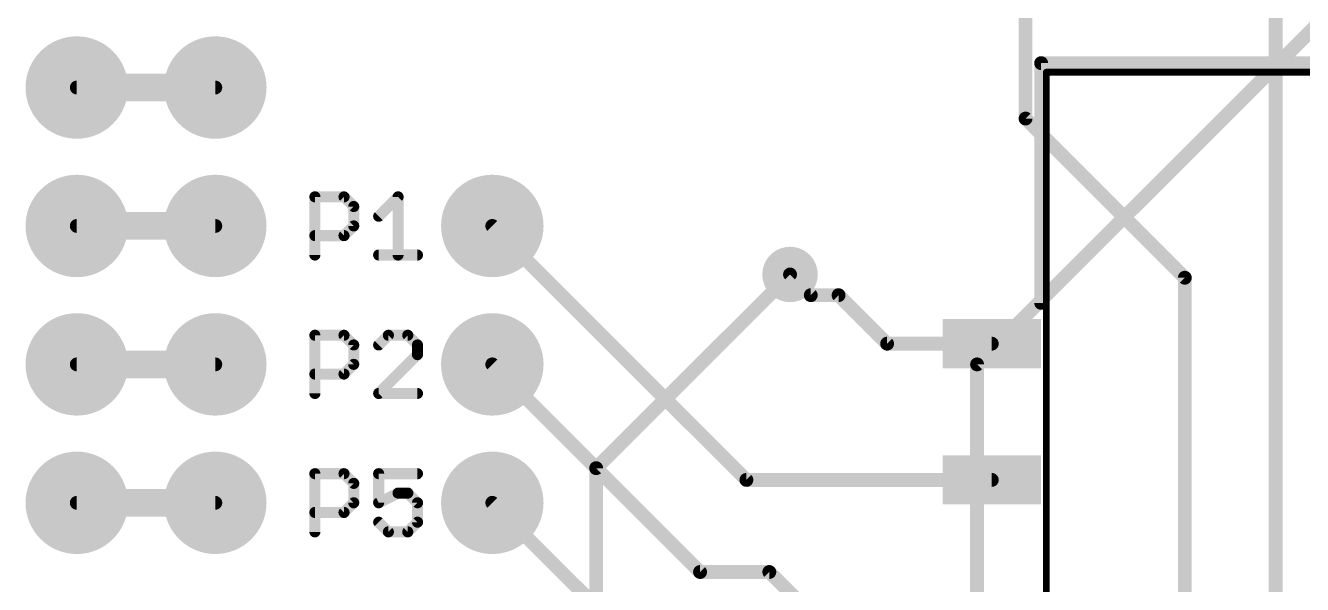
# Model space of a CAD drawing. Extents: x -16 to 95, y -11 to 53.
# Drawn here: x 11.76 to 35.18, y 28.98 to 39.24 of the extents above; entities that cross this region are included whole.
import ezdxf

# ---------------------------------------------------------------- set-up
doc = ezdxf.new("R2010")
doc.units = 0
for name, color, linetype in [('1', 12, 'CONTINUOUS'), ('16', 132, 'CONTINUOUS'), ('17', 110, 'CONTINUOUS'), ('18', 110, 'CONTINUOUS'), ('21', 41, 'CONTINUOUS'), ('51', 53, 'CONTINUOUS')]:
    doc.layers.add(name, color=color, linetype=linetype)

# ---------------------------------------------------------------- blocks, each defined once
blk = doc.blocks.new('RECT')
blk.add_solid([(-0.5, -0.5), (0.5, -0.5), (-0.5, 0.5), (0.5, 0.5)])
blk = doc.blocks.new('ROUNDP')
at = {"const_width": 0.5}
blk.add_lwpolyline([(0, -0.25, 1), (0, 0.25, 1), (0, -0.25)], format="xyb", dxfattribs=at)
blk = doc.blocks.new('ROUNDV')
at = {"const_width": 0.5}
blk.add_lwpolyline([(0, -0.25, 1), (0, 0.25, 1), (0, -0.25)], format="xyb", dxfattribs=at)

msp = doc.modelspace()

# ---------------------------------------------------------------- linework, layer by layer
at = {"layer": '1', "const_width": 0.254}
for points in [[(30.099, 37.531), (30.099, 41.529)], [(34.687, 39.563), (34.687, 18.177)], [(33.02, 34.61), (30.099, 37.531)], [(24.98, 30.9), (20.32, 35.56)], [(26.16, 34.29), (25.78, 34.67)], [(33.02, 25.4), (33.02, 34.61)], [(26.67, 34.29), (26.16, 34.29)], [(27.56, 33.4), (26.67, 34.29)], [(29.48, 33.4), (27.56, 33.4)], [(24.13, 29.21), (20.32, 33.02)], [(29.48, 30.9), (24.98, 30.9)], [(22.225, 28.575), (20.32, 30.48)], [(25.4, 29.21), (24.13, 29.21)], [(26.21, 28.4), (25.4, 29.21)]]:
    msp.add_lwpolyline(points, dxfattribs=at)
at = {"layer": '1', "const_width": 0.127}
for points in [[(30.1439, 37.5759, 1), (30.0541, 37.4861)], [(30.0355, 37.531, 1), (30.1625, 37.531)], [(20.3649, 35.6049, 1), (20.2751, 35.5151)], [(25.8249, 34.7149, 1), (25.7351, 34.6251)], [(33.0835, 34.61, 1), (32.9565, 34.61)], [(32.9751, 34.5651, 1), (33.0649, 34.6549)], [(26.16, 34.3535, 1), (26.16, 34.2265)], [(26.1151, 34.2451, 1), (26.2049, 34.3349)], [(26.7149, 34.3349, 1), (26.6251, 34.2451)], [(26.67, 34.2265, 1), (26.67, 34.3535)], [(27.56, 33.4635, 1), (27.56, 33.3365)], [(27.5151, 33.3551, 1), (27.6049, 33.4449)], [(29.48, 33.3365, 1), (29.48, 33.4635)], [(20.3649, 33.0649, 1), (20.2751, 32.9751)], [(24.98, 30.9635, 1), (24.98, 30.8365)], [(24.9351, 30.8551, 1), (25.0249, 30.9449)], [(29.48, 30.8365, 1), (29.48, 30.9635)], [(20.3649, 30.5249, 1), (20.2751, 30.4351)], [(24.13, 29.2735, 1), (24.13, 29.1465)], [(24.0851, 29.1651, 1), (24.1749, 29.2549)], [(25.4449, 29.2549, 1), (25.3551, 29.1651)], [(25.4, 29.1465, 1), (25.4, 29.2735)]]:
    msp.add_lwpolyline(points, format="xyb", dxfattribs=at)
at = {"layer": '16', "const_width": 0.254}
for points in [[(35.814, 39.624), (29.21, 33.02)], [(12.7, 38.1), (15.24, 38.1)], [(12.7, 35.56), (15.24, 35.56)], [(22.225, 31.115), (25.78, 34.67)], [(12.7, 33.02), (15.24, 33.02)], [(29.21, 7.62), (29.21, 33.02)], [(22.225, 31.115), (22.225, 24.765)], [(12.7, 30.48), (15.24, 30.48)]]:
    msp.add_lwpolyline(points, dxfattribs=at)
at = {"layer": '16', "const_width": 0.127}
for points in [[(12.7, 38.1635, 1), (12.7, 38.0365)], [(15.24, 38.0365, 1), (15.24, 38.1635)], [(12.7, 35.6235, 1), (12.7, 35.4965)], [(15.24, 35.4965, 1), (15.24, 35.6235)], [(25.8249, 34.6251, 1), (25.7351, 34.7149)], [(12.7, 33.0835, 1), (12.7, 32.9565)], [(15.24, 32.9565, 1), (15.24, 33.0835)], [(29.2735, 33.02, 1), (29.1465, 33.02)], [(29.1651, 33.0649, 1), (29.2549, 32.9751)], [(22.2885, 31.115, 1), (22.1615, 31.115)], [(22.1801, 31.1599, 1), (22.2699, 31.0701)], [(12.7, 30.5435, 1), (12.7, 30.4165)], [(15.24, 30.4165, 1), (15.24, 30.5435)]]:
    msp.add_lwpolyline(points, format="xyb", dxfattribs=at)
at = {"layer": '21'}
for points, const_width in [([(30.385, 34.149), (30.385, 38.548)], 0.254), ([(30.385, 38.548), (35.719, 38.548)], 0.254), ([(12.7, 38.1), (15.24, 38.1)], 0.508), ([(17.0668, 35.0266), (17.0668, 36.0943)], 0.2032), ([(17.0668, 36.0943), (17.6007, 36.0943)], 0.2032), ([(17.6007, 36.0943), (17.7786, 35.9164)], 0.2032), ([(18.2362, 35.7384), (18.5921, 36.0943)], 0.2032), ([(18.5921, 36.0943), (18.5921, 35.0266)], 0.2032), ([(17.7786, 35.9164), (17.7786, 35.5605)], 0.2032), ([(12.7, 35.56), (15.24, 35.56)], 0.508), ([(17.7786, 35.5605), (17.6007, 35.3825)], 0.2032), ([(17.6007, 35.3825), (17.0668, 35.3825)], 0.2032), ([(18.2362, 35.0266), (18.948, 35.0266)], 0.2032), ([(17.0668, 32.4866), (17.0668, 33.5543)], 0.2032), ([(17.0668, 33.5543), (17.6007, 33.5543)], 0.2032), ([(17.6007, 33.5543), (17.7786, 33.3764)], 0.2032), ([(18.4141, 33.5543), (18.2362, 33.3764)], 0.2032), ([(18.7701, 33.5543), (18.4141, 33.5543)], 0.2032), ([(18.948, 33.3764), (18.7701, 33.5543)], 0.2032), ([(12.7, 33.02), (15.24, 33.02)], 0.508), ([(17.7786, 33.3764), (17.7786, 33.0205)], 0.2032), ([(18.2362, 32.4866), (18.948, 33.1984)], 0.2032), ([(18.948, 33.1984), (18.948, 33.3764)], 0.2032), ([(17.7786, 33.0205), (17.6007, 32.8425)], 0.2032), ([(17.6007, 32.8425), (17.0668, 32.8425)], 0.2032), ([(18.948, 32.4866), (18.2362, 32.4866)], 0.2032), ([(17.0668, 29.9466), (17.0668, 31.0143)], 0.2032), ([(17.0668, 31.0143), (17.6007, 31.0143)], 0.2032), ([(17.6007, 31.0143), (17.7786, 30.8364)], 0.2032), ([(17.7786, 30.8364), (17.7786, 30.4805)], 0.2032), ([(18.948, 31.0143), (18.2362, 31.0143)], 0.2032), ([(18.2362, 31.0143), (18.2362, 30.4805)], 0.2032), ([(12.7, 30.48), (15.24, 30.48)], 0.508), ([(18.2362, 30.4805), (18.5921, 30.6584)], 0.2032), ([(18.5921, 30.6584), (18.7701, 30.6584)], 0.2032), ([(18.7701, 30.6584), (18.948, 30.4805)], 0.2032), ([(17.7786, 30.4805), (17.6007, 30.3025)], 0.2032), ([(18.948, 30.4805), (18.948, 30.1246)], 0.2032), ([(17.6007, 30.3025), (17.0668, 30.3025)], 0.2032), ([(18.4141, 29.9466), (18.2362, 30.1246)], 0.2032), ([(18.948, 30.1246), (18.7701, 29.9466)], 0.2032), ([(18.7701, 29.9466), (18.4141, 29.9466)], 0.2032)]:
    msp.add_lwpolyline(points, dxfattribs=dict(at, const_width=const_width))
for points, const_width in [([(30.4485, 38.548, 1), (30.3215, 38.548)], 0.127), ([(30.385, 38.6115, 1), (30.385, 38.4845)], 0.127), ([(12.7, 38.227, 1), (12.7, 37.973)], 0.254), ([(15.24, 37.973, 1), (15.24, 38.227)], 0.254), ([(17.1176, 36.0943, 1), (17.016, 36.0943)], 0.1016), ([(17.0668, 36.1451, 1), (17.0668, 36.0435)], 0.1016), ([(17.6366, 36.1302, 1), (17.5647, 36.0584)], 0.1016), ([(17.6007, 36.0435, 1), (17.6007, 36.1451)], 0.1016), ([(18.6429, 36.0943, 1), (18.5413, 36.0943)], 0.1016), ([(18.628, 36.0584, 1), (18.5562, 36.1302)], 0.1016), ([(17.8294, 35.9164, 1), (17.7278, 35.9164)], 0.1016), ([(17.7427, 35.8804, 1), (17.8145, 35.9523)], 0.1016), ([(12.7, 35.687, 1), (12.7, 35.433)], 0.254), ([(15.24, 35.433, 1), (15.24, 35.687)], 0.254), ([(17.7278, 35.5605, 1), (17.8294, 35.5605)], 0.1016), ([(17.8145, 35.5245, 1), (17.7427, 35.5964)], 0.1016), ([(18.2003, 35.7743, 1), (18.2721, 35.7025)], 0.1016), ([(17.0668, 35.4333, 1), (17.0668, 35.3317)], 0.1016), ([(17.5647, 35.4184, 1), (17.6366, 35.3466)], 0.1016), ([(17.6007, 35.3317, 1), (17.6007, 35.4333)], 0.1016), ([(18.2362, 35.0774, 1), (18.2362, 34.9758)], 0.1016), ([(18.948, 34.9758, 1), (18.948, 35.0774)], 0.1016), ([(17.016, 35.0266, 1), (17.1176, 35.0266)], 0.1016), ([(18.5413, 35.0266, 1), (18.6429, 35.0266)], 0.1016), ([(30.3215, 34.149, 1), (30.4485, 34.149)], 0.127), ([(17.1176, 33.5543, 1), (17.016, 33.5543)], 0.1016), ([(17.0668, 33.6051, 1), (17.0668, 33.5035)], 0.1016), ([(17.6366, 33.5902, 1), (17.5647, 33.5184)], 0.1016), ([(17.6007, 33.5035, 1), (17.6007, 33.6051)], 0.1016), ([(18.4141, 33.6051, 1), (18.4141, 33.5035)], 0.1016), ([(18.4501, 33.5184, 1), (18.3782, 33.5902)], 0.1016), ([(18.806, 33.5902, 1), (18.7341, 33.5184)], 0.1016), ([(18.7701, 33.5035, 1), (18.7701, 33.6051)], 0.1016), ([(12.7, 33.147, 1), (12.7, 32.893)], 0.254), ([(15.24, 32.893, 1), (15.24, 33.147)], 0.254), ([(17.8294, 33.3764, 1), (17.7278, 33.3764)], 0.1016), ([(17.7427, 33.3404, 1), (17.8145, 33.4123)], 0.1016), ([(18.2003, 33.4123, 1), (18.2721, 33.3404)], 0.1016), ([(18.9988, 33.3764, 1), (18.8972, 33.3764)], 0.1016), ([(18.9121, 33.3404, 1), (18.9839, 33.4123)], 0.1016), ([(18.9839, 33.1625, 1), (18.9121, 33.2343)], 0.1016), ([(17.7278, 33.0205, 1), (17.8294, 33.0205)], 0.1016), ([(17.8145, 32.9845, 1), (17.7427, 33.0564)], 0.1016), ([(18.8972, 33.1984, 1), (18.9988, 33.1984)], 0.1016), ([(17.0668, 32.8933, 1), (17.0668, 32.7917)], 0.1016), ([(17.5647, 32.8784, 1), (17.6366, 32.8066)], 0.1016), ([(17.6007, 32.7917, 1), (17.6007, 32.8933)], 0.1016), ([(18.2362, 32.5374, 1), (18.2362, 32.4358)], 0.1016), ([(18.2003, 32.5225, 1), (18.2721, 32.4507)], 0.1016), ([(18.948, 32.4358, 1), (18.948, 32.5374)], 0.1016), ([(17.016, 32.4866, 1), (17.1176, 32.4866)], 0.1016), ([(17.1176, 31.0143, 1), (17.016, 31.0143)], 0.1016), ([(17.0668, 31.0651, 1), (17.0668, 30.9635)], 0.1016), ([(17.6366, 31.0502, 1), (17.5647, 30.9784)], 0.1016), ([(17.6007, 30.9635, 1), (17.6007, 31.0651)], 0.1016), ([(17.8294, 30.8364, 1), (17.7278, 30.8364)], 0.1016), ([(17.7427, 30.8004, 1), (17.8145, 30.8723)], 0.1016), ([(18.2362, 31.0651, 1), (18.2362, 30.9635)], 0.1016), ([(18.287, 31.0143, 1), (18.1854, 31.0143)], 0.1016), ([(18.948, 30.9635, 1), (18.948, 31.0651)], 0.1016), ([(12.7, 30.607, 1), (12.7, 30.353)], 0.254), ([(15.24, 30.353, 1), (15.24, 30.607)], 0.254), ([(18.5921, 30.7092, 1), (18.5921, 30.6076)], 0.1016), ([(18.6148, 30.613, 1), (18.5694, 30.7038)], 0.1016), ([(18.806, 30.6943, 1), (18.7341, 30.6225)], 0.1016), ([(18.7701, 30.6076, 1), (18.7701, 30.7092)], 0.1016), ([(17.7278, 30.4805, 1), (17.8294, 30.4805)], 0.1016), ([(17.8145, 30.4445, 1), (17.7427, 30.5164)], 0.1016), ([(18.2135, 30.5259, 1), (18.2589, 30.435)], 0.1016), ([(18.1854, 30.4805, 1), (18.287, 30.4805)], 0.1016), ([(18.9988, 30.4805, 1), (18.8972, 30.4805)], 0.1016), ([(18.9121, 30.4445, 1), (18.9839, 30.5164)], 0.1016), ([(17.0668, 30.3533, 1), (17.0668, 30.2517)], 0.1016), ([(17.5647, 30.3384, 1), (17.6366, 30.2666)], 0.1016), ([(17.6007, 30.2517, 1), (17.6007, 30.3533)], 0.1016), ([(18.2721, 30.1605, 1), (18.2003, 30.0886)], 0.1016), ([(18.9839, 30.0886, 1), (18.9121, 30.1605)], 0.1016), ([(17.016, 29.9466, 1), (17.1176, 29.9466)], 0.1016), ([(18.4141, 29.9974, 1), (18.4141, 29.8958)], 0.1016), ([(18.3782, 29.9107, 1), (18.4501, 29.9825)], 0.1016), ([(18.7341, 29.9825, 1), (18.806, 29.9107)], 0.1016), ([(18.7701, 29.8958, 1), (18.7701, 29.9974)], 0.1016), ([(18.8972, 30.1246, 1), (18.9988, 30.1246)], 0.1016)]:
    msp.add_lwpolyline(points, format="xyb", dxfattribs=dict(at, const_width=const_width))
at = {"layer": '51', "const_width": 0.0635}
for points in [[(30.48, 38.4118, 1), (30.48, 38.3483)], [(30.5117, 38.38, 1), (30.4483, 38.38)]]:
    msp.add_lwpolyline(points, format="xyb", dxfattribs=at)
at = {"layer": '51', "const_width": 0.127}
for points in [[(30.48, 38.38), (59.28, 38.38)], [(30.48, 9.88), (30.48, 38.38)]]:
    msp.add_lwpolyline(points, dxfattribs=at)

# ---------------------------------------------------------------- block references
at = {"layer": '1', "xscale": 1.8, "yscale": 0.9}
for p in [(29.48, 33.4), (29.48, 30.9)]:
    msp.add_blockref('RECT', p, dxfattribs=at)
at = {"layer": '17', "xscale": 1.8796, "yscale": 1.8796, "rotation": 180}
for p in [(20.32, 35.56), (20.32, 35.56), (20.32, 33.02), (20.32, 33.02), (20.32, 30.48), (20.32, 30.48)]:
    msp.add_blockref('ROUNDP', p, dxfattribs=at)
at = {"layer": '18'}
for p, xscale, yscale in [((12.7, 38.1), 1.8796, 1.8796), ((12.7, 38.1), 1.8796, 1.8796), ((15.24, 38.1), 1.8796, 1.8796), ((15.24, 38.1), 1.8796, 1.8796), ((12.7, 35.56), 1.8796, 1.8796), ((12.7, 35.56), 1.8796, 1.8796), ((15.24, 35.56), 1.8796, 1.8796), ((15.24, 35.56), 1.8796, 1.8796), ((25.78, 34.67), 1.016, 1.016), ((25.78, 34.67), 1.016, 1.016), ((12.7, 33.02), 1.8796, 1.8796), ((12.7, 33.02), 1.8796, 1.8796), ((15.24, 33.02), 1.8796, 1.8796), ((15.24, 33.02), 1.8796, 1.8796), ((12.7, 30.48), 1.8796, 1.8796), ((12.7, 30.48), 1.8796, 1.8796), ((15.24, 30.48), 1.8796, 1.8796), ((15.24, 30.48), 1.8796, 1.8796)]:
    msp.add_blockref('ROUNDV', p, dxfattribs=dict(at, xscale=xscale, yscale=yscale))
at = {"layer": '51', "xscale": 0.508, "yscale": 0.508, "rotation": 90}
for p in [(20.32, 35.56), (20.32, 33.02), (20.32, 30.48)]:
    msp.add_blockref('RECT', p, dxfattribs=at)

doc.saveas('drawing.dxf')
